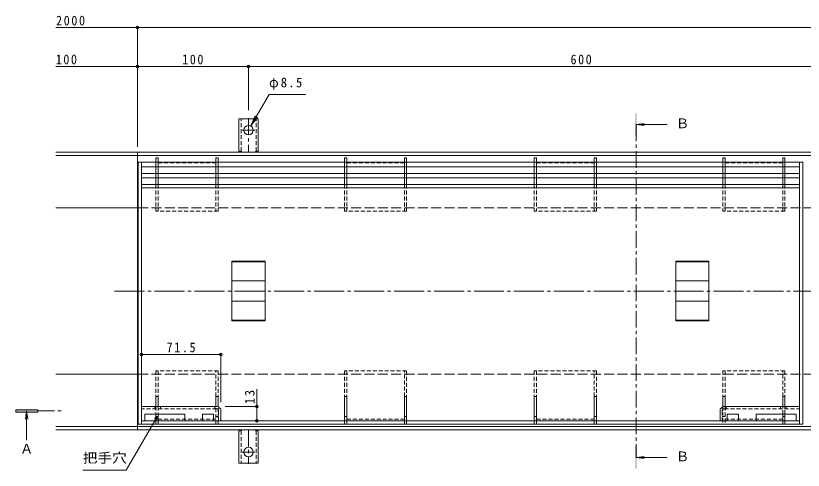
# Model space of a CAD drawing. Units: millimetres at full size, sheet at 1:3. Extents: x -1117 to 1162, y -824 to 816.
# Drawn here: x -1117 to -408, y -127 to 282 of the extents above; entities that cross this region are included whole.
import ezdxf
from ezdxf.enums import TextEntityAlignment as Align

# ---------------------------------------------------------------- set-up
doc = ezdxf.new("R2010")
doc.units = ezdxf.units.MM
doc.header["$LTSCALE"] = 3
doc.header["$PDMODE"] = 32
doc.header["$PDSIZE"] = 2.4
for name, pattern in [('CHAIN1', [8, 5, -1, 1, -1]), ('CHAIN2', [12, 9, -1, 1, -1]), ('DASHED1', [1.8, 1.2, -0.6]), ('DASHED3', [4, 3, -1])]:
    doc.linetypes.add(name, pattern=pattern)
for name, color, linetype, lineweight in [('4-0', 7, 'CHAIN2', 9), ('4-1', 2, 'Continuous', 9), ('4-2', 3, 'Continuous', 9), ('4-3', 4, 'Continuous', 9), ('4-4', 7, 'Continuous', 9), ('4-5', 7, 'Continuous', 9), ('4-8', 6, 'Continuous', 9), ('4-A', 6, 'Continuous', 9), ('4-C', 2, 'Continuous', 9)]:
    doc.layers.add(name, color=color, linetype=linetype, lineweight=lineweight)
doc.styles.add('ＭＳ ゴシック', font='')
doc.styles.get('ＭＳ ゴシック').set_extended_font_data('MS Gothic')

msp = doc.modelspace()

# ---------------------------------------------------------------- linework, layer by layer
at = {"layer": '4-0'}
msp.add_line((-1028.271, 34.401), (-136.344, 34.401), dxfattribs=at)
at = {"layer": '4-1'}
for p, q in [((-1081.252, 159.401), (-158.008, 159.401)), ((-1081.252, 156.401), (-158.008, 156.401)), ((-1007.508, -90.599), (-1007.508, 159.401)), ((-1007.008, 109.401), (-1081.252, 109.401)), ((-1081.252, -40.599), (-1007.008, -40.599)), ((-1081.252, -87.599), (-158.008, -87.599)), ((-1081.252, -90.599), (-158.008, -90.599))]:
    msp.add_line(p, q, dxfattribs=at)
at = {"layer": '4-1', "linetype": 'DASHED3'}
for p, q in [((-1007.008, 109.401), (-158.008, 109.401)), ((-1007.008, -40.599), (-158.008, -40.599))]:
    msp.add_line(p, q, dxfattribs=at)
at = {"layer": '4-2'}
for p, q in [((-1007.008, 150.401), (-1004.008, 150.401)), ((-1007.008, 150.401), (-1007.008, -85.599)), ((-1004.008, 150.401), (-1004.008, -85.599)), ((-411.008, 150.401), (-408.008, 150.401)), ((-411.008, -85.599), (-411.008, 150.401)), ((-408.008, 150.401), (-408.008, -85.599)), ((-1004.008, 130.401), (-411.008, 130.401)), ((-1004.008, 127.401), (-411.008, 127.401)), ((-922.508, 7.648), (-922.508, 61.153)), ((-892.508, 61.153), (-922.508, 61.153)), ((-892.508, 60.752), (-922.508, 60.752)), ((-892.508, 61.153), (-892.508, 7.648)), ((-522.508, 7.648), (-522.508, 61.153)), ((-492.508, 61.153), (-522.508, 61.153)), ((-492.508, 60.752), (-522.508, 60.752)), ((-492.508, 61.153), (-492.508, 7.648)), ((-892.508, 43.633), (-922.508, 43.633)), ((-492.508, 43.633), (-522.508, 43.633)), ((-892.508, 25.169), (-922.508, 25.169)), ((-492.508, 25.169), (-522.508, 25.169)), ((-892.508, 8.05), (-922.508, 8.05)), ((-892.508, 7.648), (-922.508, 7.648)), ((-492.508, 8.05), (-522.508, 8.05)), ((-492.508, 7.648), (-522.508, 7.648)), ((-1004.008, -82.599), (-411.008, -82.599)), ((-1007.008, -85.599), (-411.008, -85.599)), ((-411.008, -85.599), (-408.008, -85.599))]:
    msp.add_line(p, q, dxfattribs=at)
at = {"layer": '4-3'}
for p, q in [((-991.008, 154.401), (-991.008, 150.401)), ((-989.008, 154.401), (-991.008, 154.401)), ((-989.008, 154.401), (-989.008, 150.401)), ((-937.008, 154.401), (-937.008, 150.401)), ((-935.008, 154.401), (-937.008, 154.401)), ((-935.008, 154.401), (-935.008, 150.401)), ((-821.008, 154.401), (-821.008, 150.401)), ((-819.008, 154.401), (-821.008, 154.401)), ((-819.008, 154.401), (-819.008, 150.401)), ((-767.008, 154.401), (-767.008, 150.401)), ((-765.008, 154.401), (-767.008, 154.401)), ((-765.008, 154.401), (-765.008, 150.401)), ((-650.008, 154.401), (-650.008, 150.401)), ((-648.008, 154.401), (-650.008, 154.401)), ((-648.008, 154.401), (-648.008, 150.401)), ((-596.008, 154.401), (-596.008, 150.401)), ((-594.008, 154.401), (-596.008, 154.401)), ((-594.008, 154.401), (-594.008, 150.401)), ((-480.008, 154.401), (-480.008, 150.401)), ((-478.008, 154.401), (-480.008, 154.401)), ((-478.008, 154.401), (-478.008, 150.401)), ((-426.008, 154.401), (-426.008, 150.401)), ((-424.008, 154.401), (-426.008, 154.401)), ((-424.008, 154.401), (-424.008, 150.401)), ((-991.008, 146.401), (-991.008, 140.401)), ((-989.008, 146.401), (-989.008, 140.401)), ((-937.008, 146.401), (-937.008, 140.401)), ((-935.008, 146.401), (-935.008, 140.401)), ((-821.008, 146.401), (-821.008, 140.401)), ((-819.008, 146.401), (-819.008, 140.401)), ((-767.008, 146.401), (-767.008, 140.401)), ((-765.008, 146.401), (-765.008, 140.401)), ((-650.008, 146.401), (-650.008, 140.401)), ((-648.008, 146.401), (-648.008, 140.401)), ((-596.008, 146.401), (-596.008, 140.401)), ((-594.008, 146.401), (-594.008, 140.401)), ((-480.008, 146.401), (-480.008, 140.401)), ((-478.008, 146.401), (-478.008, 140.401)), ((-426.008, 146.401), (-426.008, 140.401)), ((-424.008, 146.401), (-424.008, 140.401)), ((-991.008, 136.401), (-991.008, 130.401)), ((-989.008, 136.401), (-989.008, 130.401)), ((-937.008, 136.401), (-937.008, 130.401)), ((-935.008, 136.401), (-935.008, 130.401)), ((-821.008, 136.401), (-821.008, 130.401)), ((-819.008, 136.401), (-819.008, 130.401)), ((-767.008, 136.401), (-767.008, 130.401)), ((-765.008, 136.401), (-765.008, 130.401)), ((-650.008, 136.401), (-650.008, 130.401)), ((-648.008, 136.401), (-648.008, 130.401)), ((-596.008, 136.401), (-596.008, 130.401)), ((-594.008, 136.401), (-594.008, 130.401)), ((-480.008, 136.401), (-480.008, 130.401)), ((-478.008, 136.401), (-478.008, 130.401)), ((-426.008, 136.401), (-426.008, 130.401)), ((-424.008, 136.401), (-424.008, 130.401)), ((-991.008, -60.599), (-991.008, -69.599)), ((-989.008, -60.599), (-991.008, -60.599)), ((-989.008, -60.599), (-989.008, -69.599)), ((-937.008, -60.599), (-935.008, -60.599)), ((-937.008, -69.599), (-937.008, -60.599)), ((-935.008, -69.599), (-935.008, -60.599)), ((-819.008, -60.599), (-821.008, -60.599)), ((-821.008, -60.599), (-821.008, -82.599)), ((-819.008, -60.599), (-819.008, -82.599)), ((-765.008, -60.599), (-767.008, -60.599)), ((-767.008, -60.599), (-767.008, -82.599)), ((-765.008, -60.599), (-765.008, -82.599)), ((-648.008, -60.599), (-650.008, -60.599)), ((-650.008, -60.599), (-650.008, -82.599)), ((-648.008, -60.599), (-648.008, -82.599)), ((-594.008, -60.599), (-596.008, -60.599)), ((-596.008, -60.599), (-596.008, -82.599)), ((-594.008, -60.599), (-594.008, -82.599)), ((-478.008, -60.599), (-480.008, -60.599)), ((-480.008, -60.599), (-480.008, -69.599)), ((-478.008, -60.599), (-478.008, -69.599)), ((-426.008, -60.599), (-424.008, -60.599)), ((-426.008, -69.599), (-426.008, -60.599)), ((-424.008, -69.599), (-424.008, -60.599)), ((-991.008, -76.599), (-991.008, -82.599)), ((-989.008, -76.599), (-989.008, -82.599)), ((-426.008, -76.599), (-426.008, -82.599)), ((-424.008, -76.599), (-424.008, -82.599)), ((-989.008, -78.599), (-991.008, -78.599)), ((-819.008, -78.599), (-821.008, -78.599)), ((-765.008, -78.599), (-767.008, -78.599)), ((-648.008, -78.599), (-650.008, -78.599)), ((-594.008, -78.599), (-596.008, -78.599)), ((-424.008, -78.599), (-426.008, -78.599))]:
    msp.add_line(p, q, dxfattribs=at)
at = {"layer": '4-3', "linetype": 'DASHED1'}
for p, q in [((-991.008, 150.401), (-991.008, 146.401)), ((-989.008, 150.401), (-989.008, 146.401)), ((-989.008, 149.901), (-937.008, 149.901)), ((-937.008, 150.401), (-937.008, 146.401)), ((-935.008, 150.401), (-935.008, 146.401)), ((-821.008, 150.401), (-821.008, 146.401)), ((-819.008, 150.401), (-819.008, 146.401)), ((-819.008, 149.901), (-767.008, 149.901)), ((-767.008, 150.401), (-767.008, 146.401)), ((-765.008, 150.401), (-765.008, 146.401)), ((-650.008, 150.401), (-650.008, 146.401)), ((-648.008, 150.401), (-648.008, 146.401)), ((-648.008, 149.901), (-596.008, 149.901)), ((-596.008, 150.401), (-596.008, 146.401)), ((-594.008, 150.401), (-594.008, 146.401)), ((-480.008, 150.401), (-480.008, 146.401)), ((-478.008, 150.401), (-478.008, 146.401)), ((-478.008, 149.901), (-426.008, 149.901)), ((-426.008, 150.401), (-426.008, 146.401)), ((-424.008, 150.401), (-424.008, 146.401)), ((-991.008, 140.401), (-991.008, 136.401)), ((-989.008, 140.401), (-989.008, 136.401)), ((-937.008, 140.401), (-937.008, 136.401)), ((-935.008, 140.401), (-935.008, 136.401)), ((-821.008, 140.401), (-821.008, 136.401)), ((-819.008, 140.401), (-819.008, 136.401)), ((-767.008, 140.401), (-767.008, 136.401)), ((-765.008, 140.401), (-765.008, 136.401)), ((-650.008, 140.401), (-650.008, 136.401)), ((-648.008, 140.401), (-648.008, 136.401)), ((-596.008, 140.401), (-596.008, 136.401)), ((-594.008, 140.401), (-594.008, 136.401)), ((-480.008, 140.401), (-480.008, 136.401)), ((-478.008, 140.401), (-478.008, 136.401)), ((-426.008, 140.401), (-426.008, 136.401)), ((-424.008, 140.401), (-424.008, 136.401)), ((-991.008, 130.401), (-991.008, 106.401)), ((-989.008, 130.401), (-989.008, 106.401)), ((-937.008, 130.401), (-937.008, 106.401)), ((-935.008, 130.401), (-935.008, 106.401)), ((-821.008, 130.401), (-821.008, 106.401)), ((-819.008, 130.401), (-819.008, 106.401)), ((-767.008, 130.401), (-767.008, 106.401)), ((-765.008, 130.401), (-765.008, 106.401)), ((-650.008, 130.401), (-650.008, 106.401)), ((-648.008, 130.401), (-648.008, 106.401)), ((-596.008, 130.401), (-596.008, 106.401)), ((-594.008, 130.401), (-594.008, 106.401)), ((-480.008, 130.401), (-480.008, 106.401)), ((-478.008, 130.401), (-478.008, 106.401)), ((-426.008, 130.401), (-426.008, 106.401)), ((-424.008, 130.401), (-424.008, 106.401)), ((-935.008, 106.401), (-991.008, 106.401)), ((-765.008, 106.401), (-821.008, 106.401)), ((-594.008, 106.401), (-650.008, 106.401)), ((-424.008, 106.401), (-480.008, 106.401)), ((-991.008, -37.599), (-991.008, -60.599)), ((-935.008, -37.599), (-991.008, -37.599)), ((-989.008, -37.599), (-989.008, -60.599)), ((-937.008, -60.599), (-937.008, -37.599)), ((-935.008, -37.599), (-935.008, -60.599)), ((-821.008, -37.599), (-821.008, -60.599)), ((-765.008, -37.599), (-821.008, -37.599)), ((-819.008, -37.599), (-819.008, -60.599)), ((-767.008, -60.599), (-767.008, -37.599)), ((-765.008, -37.599), (-765.008, -60.599)), ((-650.008, -37.599), (-650.008, -60.599)), ((-594.008, -37.599), (-650.008, -37.599)), ((-648.008, -37.599), (-648.008, -60.599)), ((-596.008, -60.599), (-596.008, -37.599)), ((-594.008, -37.599), (-594.008, -60.599)), ((-480.008, -37.599), (-480.008, -60.599)), ((-424.008, -37.599), (-480.008, -37.599)), ((-478.008, -37.599), (-478.008, -60.599)), ((-426.008, -60.599), (-426.008, -37.599)), ((-424.008, -37.599), (-424.008, -60.599)), ((-991.008, -69.599), (-991.008, -76.599)), ((-989.008, -69.599), (-989.008, -76.599)), ((-937.008, -85.599), (-937.008, -69.599)), ((-935.008, -85.599), (-935.008, -69.599)), ((-480.008, -69.599), (-480.008, -85.599)), ((-478.008, -69.599), (-478.008, -85.599)), ((-426.008, -76.599), (-426.008, -69.599)), ((-424.008, -76.599), (-424.008, -69.599)), ((-991.008, -82.599), (-991.008, -85.599)), ((-989.008, -81.099), (-937.008, -81.099)), ((-989.008, -82.599), (-989.008, -85.599)), ((-937.008, -78.599), (-935.008, -78.599)), ((-821.008, -82.599), (-821.008, -85.599)), ((-819.008, -81.099), (-767.008, -81.099)), ((-819.008, -82.599), (-819.008, -85.599)), ((-767.008, -82.599), (-767.008, -85.599)), ((-765.008, -82.599), (-765.008, -85.599)), ((-650.008, -82.599), (-650.008, -85.599)), ((-648.008, -81.099), (-596.008, -81.099)), ((-648.008, -82.599), (-648.008, -85.599)), ((-596.008, -82.599), (-596.008, -85.599)), ((-594.008, -82.599), (-594.008, -85.599)), ((-480.008, -78.599), (-478.008, -78.599)), ((-426.008, -81.099), (-478.008, -81.099)), ((-426.008, -85.599), (-426.008, -82.599)), ((-424.008, -85.599), (-424.008, -82.599)), ((-989.008, -85.599), (-991.008, -85.599)), ((-935.008, -85.599), (-937.008, -85.599)), ((-819.008, -85.599), (-821.008, -85.599)), ((-765.008, -85.599), (-767.008, -85.599)), ((-648.008, -85.599), (-650.008, -85.599)), ((-594.008, -85.599), (-596.008, -85.599)), ((-478.008, -85.599), (-480.008, -85.599)), ((-424.008, -85.599), (-426.008, -85.599))]:
    msp.add_line(p, q, dxfattribs=at)
at = {"layer": '4-4'}
for p, q in [((-1007.508, 271.694), (-1081.252, 271.694)), ((-1007.508, 272.594), (-1007.508, 164.401)), ((-1007.508, 271.694), (-158.008, 271.694)), ((-1007.508, 236.694), (-1081.252, 236.694)), ((-1007.508, 236.694), (-907.508, 236.694)), ((-907.508, 237.594), (-907.508, 197.365)), ((-907.508, 236.694), (-307.508, 236.694)), ((-1004.008, -22.721), (-932.508, -22.721)), ((-932.508, -21.821), (-932.508, -65.599)), ((-900.137, -69.599), (-900.137, -53.853)), ((-899.237, -69.599), (-928.647, -69.599)), ((-900.137, -82.599), (-900.137, -69.599))]:
    msp.add_line(p, q, dxfattribs=at)
for p in [(-1007.508, 271.694), (-1007.508, 236.694), (-907.508, 236.694), (-1004.008, -22.721), (-932.508, -22.721), (-900.137, -69.599), (-900.137, -82.599)]:
    msp.add_point(p, dxfattribs=at)
at = {"layer": '4-5'}
for p, q in [((-905.383, 183.081), (-888.993, 211.47)), ((-888.993, 211.47), (-855.993, 211.47)), ((-905.383, 183.081), (-901.556, 192.32)), ((-905.383, 183.081), (-899.295, 191.015)), ((-1017.902, -127.019), (-990.916, -80.278)), ((-1056.902, -127.019), (-1017.902, -127.019))]:
    msp.add_line(p, q, dxfattribs=at)
at = {"layer": '4-5', "color": 4}
for p, q in [((-558.258, 184.401), (-550.822, 185.38)), ((-530.258, 184.401), (-558.258, 184.401)), ((-558.258, 184.401), (-550.822, 183.422)), ((-1117.344, -74.599), (-1097.344, -74.599)), ((-1107.578, -73.599), (-1108.557, -81.035)), ((-1107.578, -99.974), (-1107.578, -73.599)), ((-1107.578, -73.599), (-1106.599, -81.035)), ((-1097.344, -74.599), (-1097.344, -72.599)), ((-558.258, -115.599), (-550.822, -114.62)), ((-530.258, -115.599), (-558.258, -115.599)), ((-558.258, -115.599), (-550.822, -116.578))]:
    msp.add_line(p, q, dxfattribs=at)
at = {"layer": '4-5', "color": 4, "linetype": 'CHAIN1'}
for p, q in [((-558.258, 184.401), (-558.258, -115.599)), ((-1097.344, -73.599), (-1074.153, -73.599))]:
    msp.add_line(p, q, dxfattribs=at)
at = {"layer": '4-5', "color": 4}
msp.add_lwpolyline([(-1097.344, -72.599), (-1117.344, -72.599), (-1117.344, -74.599)], dxfattribs=at)
at = {"layer": '4-5'}
msp.add_point((-990.916, -80.278), dxfattribs=at)
at = {"layer": '4-5', "color": 4}
for points in [[(-559.258, 174.401), (-557.258, 174.401), (-559.258, 194.401), (-557.258, 194.401)], [(-1097.344, -72.599), (-1097.344, -74.599), (-1117.344, -72.599), (-1117.344, -74.599)], [(-559.258, -125.599), (-557.258, -125.599), (-559.258, -105.599), (-557.258, -105.599)]]:
    msp.add_solid(points, dxfattribs=at)
at = {"layer": '4-8'}
for p, q in [((-1004.008, -82.599), (-1004.008, -69.599)), ((-934.647, -69.599), (-1004.008, -69.599)), ((-480.368, -69.599), (-411.008, -69.599)), ((-411.008, -82.599), (-411.008, -69.599)), ((-965.008, -76.599), (-1001.008, -76.599)), ((-965.008, -76.599), (-965.008, -82.599)), ((-949.008, -76.599), (-949.008, -82.599)), ((-949.008, -76.599), (-939.008, -76.599)), ((-939.008, -76.599), (-939.008, -82.599)), ((-932.508, -71.599), (-932.508, -82.599)), ((-482.508, -71.599), (-482.508, -82.599)), ((-476.008, -76.599), (-476.008, -82.599)), ((-466.008, -76.599), (-476.008, -76.599)), ((-466.008, -76.599), (-466.008, -82.599)), ((-450.008, -76.599), (-414.008, -76.599)), ((-450.008, -76.599), (-450.008, -82.599)), ((-949.008, -82.599), (-965.008, -82.599)), ((-932.508, -82.599), (-939.008, -82.599)), ((-482.508, -82.599), (-476.008, -82.599)), ((-466.008, -82.599), (-450.008, -82.599))]:
    msp.add_line(p, q, dxfattribs=at)
at = {"layer": '4-8', "linetype": 'DASHED1'}
for p, q in [((-992.008, -71.599), (-992.008, -69.599)), ((-987.008, -71.599), (-987.008, -69.599)), ((-938.008, -71.599), (-938.008, -69.599)), ((-477.008, -71.599), (-477.008, -69.599)), ((-428.008, -71.599), (-428.008, -69.599)), ((-423.008, -71.599), (-423.008, -69.599)), ((-936.508, -71.599), (-1004.008, -71.599)), ((-934.508, -73.599), (-934.508, -82.599)), ((-480.508, -73.599), (-480.508, -82.599)), ((-478.508, -71.599), (-411.008, -71.599))]:
    msp.add_line(p, q, dxfattribs=at)
at = {"layer": '4-8'}
for points in [[(-1001.008, -76.599), (-1001.008, -82.599), (-1004.008, -82.599)], [(-414.008, -76.599), (-414.008, -82.599), (-411.008, -82.599)]]:
    msp.add_lwpolyline(points, dxfattribs=at)
for centre, radius, start, end in [((-932.385, -69.323), 2.28, 186.96237, 266.89547), ((-936.508, -73.599), 4, 31.94537, 60.13994), ((-482.631, -69.323), 2.28, 273.10453, 353.03763), ((-478.508, -73.599), 4, 119.86006, 148.05463)]:
    msp.add_arc(centre, radius, start, end, dxfattribs=at)
at = {"layer": '4-8', "linetype": 'DASHED1'}
for centre, start, end in [((-936.508, -73.599), 0, 90), ((-478.508, -73.599), 90, 180)]:
    msp.add_arc(centre, 2, start, end, dxfattribs=at)
at = {"layer": '4-A'}
for p, q in [((-411.008, 150.401), (-1004.008, 150.401)), ((-411.008, 146.401), (-1004.008, 146.401)), ((-411.008, 140.401), (-1004.008, 140.401)), ((-411.008, 136.401), (-1004.008, 136.401))]:
    msp.add_line(p, q, dxfattribs=at)
at = {"layer": '4-C'}
for p, q in [((-916.258, 160.401), (-916.258, 189.401)), ((-898.758, 189.401), (-916.258, 189.401)), ((-898.758, 160.401), (-898.758, 189.401)), ((-916.258, 160.401), (-915.008, 160.401)), ((-898.758, 160.401), (-900.008, 160.401)), ((-916.258, -91.599), (-916.258, -120.599)), ((-916.258, -91.599), (-915.008, -91.599)), ((-898.758, -91.599), (-900.008, -91.599)), ((-898.758, -91.599), (-898.758, -120.599)), ((-898.758, -120.599), (-916.258, -120.599))]:
    msp.add_line(p, q, dxfattribs=at)
at = {"layer": '4-C', "linetype": 'DASHED1'}
for p, q in [((-914.258, 160.255), (-914.258, 189.401)), ((-900.758, 160.255), (-900.758, 189.401)), ((-914.258, -91.453), (-914.258, -120.599)), ((-900.758, -91.453), (-900.758, -120.599))]:
    msp.add_line(p, q, dxfattribs=at)
at = {"layer": '4-C', "linetype": 'CHAIN1'}
for p, q in [((-907.508, 190.181), (-907.508, 159.401)), ((-913.284, 179.401), (-901.732, 179.401)), ((-907.508, -90.599), (-907.508, -121.379)), ((-901.732, -110.599), (-913.284, -110.599))]:
    msp.add_line(p, q, dxfattribs=at)
at = {"layer": '4-C'}
for centre in [(-907.508, 179.401), (-907.508, -110.599)]:
    msp.add_circle(centre, 4.25, dxfattribs=at)
for centre, start, end in [((-915.008, 158.401), 30.00051, 90), ((-900.008, 158.401), 90, 149.99949), ((-915.008, -89.599), 270, 329.99949), ((-900.008, -89.599), 210.00051, 270)]:
    msp.add_arc(centre, 2, start, end, dxfattribs=at)

# ---------------------------------------------------------------- texts
at = {"layer": '4-4', "color": 2, "char_height": 8.798, "attachment_point": 7, "style": 'ＭＳ ゴシック'}
for s, insert in [('\\T1.28;\\W0.9;2000', (-1080.988, 273.494)), ('\\T1.27;\\W0.9;100', (-1081.252, 238.494)), ('\\T1.27;\\W0.9;100', (-967.258, 238.494)), ('\\T1.27;\\W0.9;600', (-617.258, 238.494)), ('\\T1.28;\\W0.9;71.5', (-981.383, -20.921))]:
    msp.add_mtext(s, dxfattribs=dict(at, insert=insert))
at = {"layer": '4-4', "color": 2, "insert": (-901.937, -67.579), "char_height": 8.798, "attachment_point": 7, "rotation": 90, "style": 'ＭＳ ゴシック'}
msp.add_mtext('\\T1.27;\\W0.95;13', dxfattribs=at)
at = {"layer": '4-5', "color": 2, "style": 'ＭＳ ゴシック'}
for s, p in [('Ｂ', (-522.258, 178.401)), ('Ａ', (-1113.5, -114.699)), ('Ｂ', (-522.258, -121.599))]:
    msp.add_text(s, height=8.798, dxfattribs=at).set_placement(p, align=Align.BOTTOM_LEFT)
at = {"layer": '4-5', "color": 2, "style": 'ＭＳ ゴシック', "width": 1.1}
msp.add_text('把手穴', height=8.798, dxfattribs=at).set_placement((-1056.902, -122.909), align=Align.BOTTOM_LEFT)
at = {"layer": '4-5', "color": 2, "insert": (-888.993, 215.47), "char_height": 8.798, "attachment_point": 7, "style": 'ＭＳ ゴシック'}
msp.add_mtext('\\T1.21;\\W0.95;φ8.5', dxfattribs=at)

doc.saveas('drawing.dxf')
